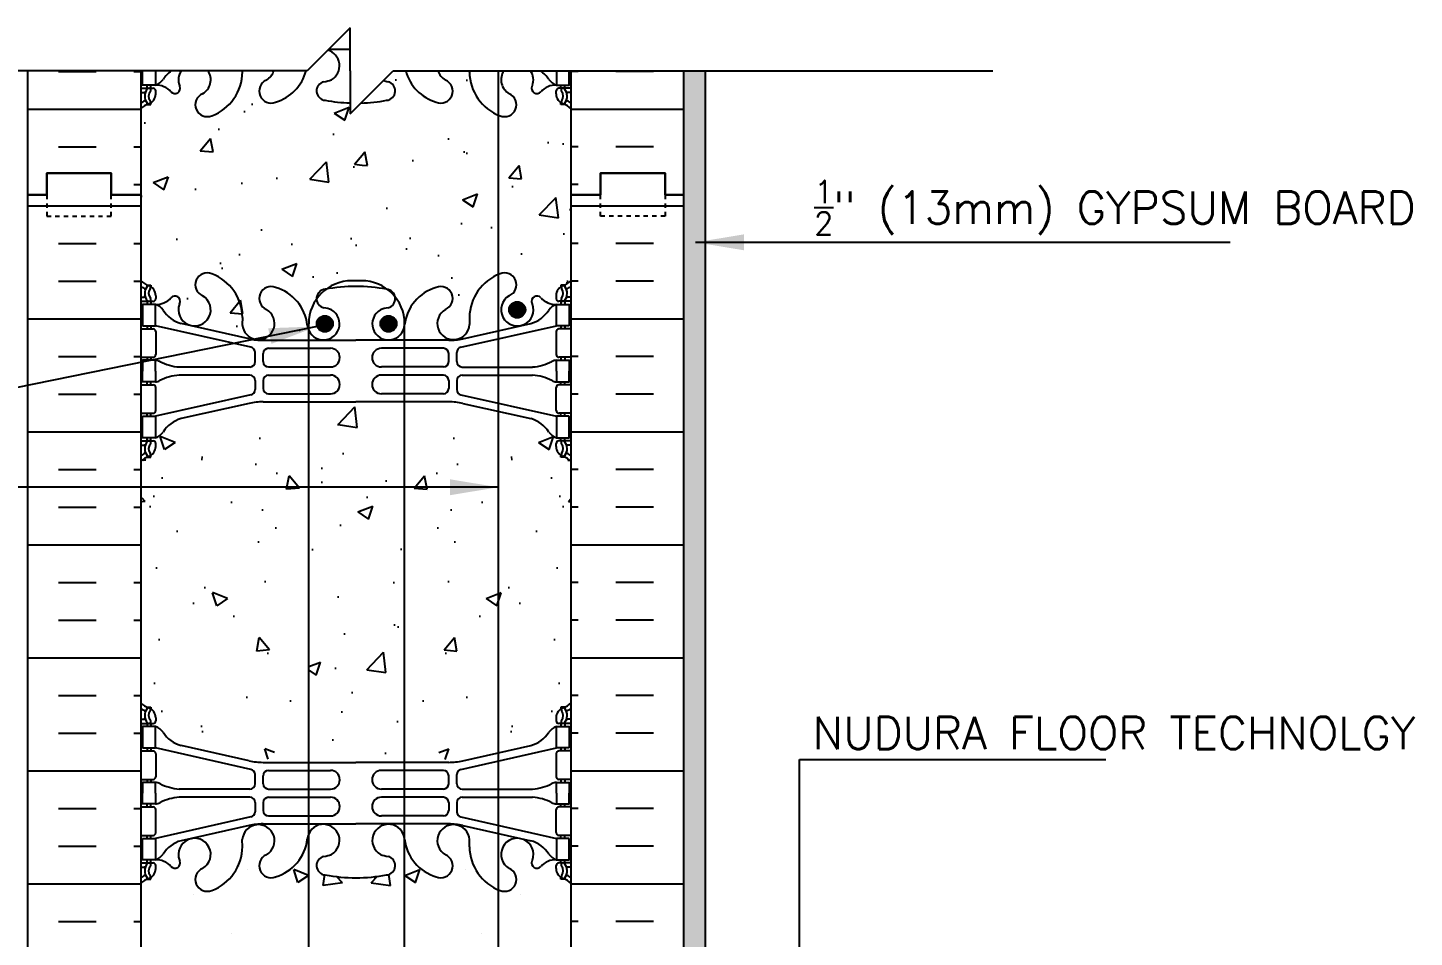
# Model space of a CAD drawing. Header units: inches. Extents: x 338.5 to 392.6, y 41.7 to 93.1.
# Drawn here: x 360.42 to 392.65, y 71.95 to 93.09 of the extents above; entities that cross this region are included whole.
import ezdxf

# ---------------------------------------------------------------- set-up
doc = ezdxf.new("R2010")
doc.units = ezdxf.units.IN
doc.header["$MEASUREMENT"] = 0
doc.linetypes.add('DASHED2', pattern=[0.375, 0.25, -0.125])
for name, color, linetype in [('HATCH', 12, 'Continuous'), ('line25', 2, 'Continuous'), ('LINE3', 3, 'Continuous'), ('LINE50', 5, 'Continuous'), ('LINE9', 9, 'Continuous'), ('TEXT', 4, 'Continuous'), ('Web_Edge', 9, 'Continuous')]:
    doc.layers.add(name, color=color, linetype=linetype)
doc.styles.add('DIM', font='romans.shx', dxfattribs={"width": 0.7})
doc.styles.add('ROMANS', font='romans.shx', dxfattribs={"height": 0.75})
doc.dimstyles.new('ext_12', dxfattribs={"dimscale": 12, "dimtxt": 0.09375, "dimasz": 0.09375, "dimexe": 0.09375, "dimexo": 0.0625, "dimgap": 0.0625, "dimtad": 1, "dimdec": 1, "dimzin": 3, "dimdsep": 46, "dimlunit": 4, "dimtxsty": 'DIM', "dimcen": 0.09, "dimdle": 0.09375, "dimclrt": 4, "dimadec": 0, "dimazin": 0, "dimtfac": 1, "dimtdec": 1, "dimtmove": 2, "dimatfit": 3, "dimfxl": 1, "dimfrac": 2, "dimtolj": 1, "dimtzin": 0, "dimarcsym": 0})
pattern_1 = [(50, (0, 0), (3.5863, -0.31376), [0.375, -4.125]), (355, (0, 0), (-0.693757, 3.76096), [0.3, -3.3]), (100.4514, (0.299, -0.026), (2.892547, 3.447198), [0.3187, -3.50571]), (46.1842, (0, 1), (5.336205, -0.827595), [0.5625, -6.1875]), (96.6356, (0.4447, 0.931), (4.67331, 4.87059), [0.47805, -5.258565]), (351.1842, (0, 1), (4.67331, 4.87059), [0.45, -4.95]), (21, (0.5, 0.75), (2.984535, -2.013094), [0.375, -4.125]), (326, (0.5, 0.75), (1.216577, 3.62575), [0.3, -3.3]), (71.4514, (0.7487, 0.5822), (4.201113, 1.612652), [0.3187, -3.50571]), (37.5, (0, 0), (0.0607993, 1.6644693), [0, -3.26, 0, -3.35, 0, -3.3125]), (7.5, (0, 0), (1.315348, 1.9720586), [0, -1.91, 0, -3.185, 0, -1.2625]), (327.5, (-1.115, 0), (2.669112, -0.1127744), [0, -1.25, 0, -3.9, 0, -5.175]), (317.5, (-1.615, 0), (2.915931, 0.500525), [0, -1.625, 0, -2.59, 0, -3.675])]

msp = doc.modelspace()

# ---------------------------------------------------------------- hatches: boundary and pattern name
at = {"layer": 'HATCH'}
h = msp.add_hatch(dxfattribs=at)
h.set_pattern_fill('AR-CONC', color=256, scale=0.5, style=0)
h.set_pattern_definition(pattern_1)
h.paths.add_polyline_path([(368.196, 91.34, -0.009714), (368.049, 91.337, -0.047544), (367.335, 91.402, -0.843243), (367.301, 91.834, 0.055617), (367.48, 91.88, 1.661382), (366.919, 92.233, -0.30095), (366.183, 91.36, -1), (365.97, 91.872, 1.661382), (365.408, 92.224), (365.409, 92.059, -0.311223), (364.7, 91.043, -1), (364.486, 91.554, 2.155404), (363.948, 91.749), (363.959, 91.728, -0.8344), (363.748, 91.602, -0.000004), (363.748, 91.602, 0.23174), (363.39, 91.753), (363.285, 91.753), (363.285, 91.683), (363.333, 91.683, -0.414214), (363.395, 91.62), (363.395, 91.553, -0.249069), (363.285, 91.346), (363.285, 91.304), (363.195, 91.304, 0.088416), (363.049, 91.207), (363.049, 89.207), (363.049, 87.207, 0.088416), (363.195, 87.11), (363.285, 87.11), (363.285, 87.068, -0.249069), (363.395, 86.861), (363.395, 86.793, -0.414214), (363.333, 86.731), (363.285, 86.731), (363.285, 86.661), (363.39, 86.661, -0.155529), (363.566, 86.527, 0.180914), (363.984, 86.215), (365.564, 85.862, 0.054974), (365.891, 85.826), (366.952, 85.826), (366.952, 86.053, -0.088679), (366.919, 86.181, 0.30095), (366.183, 87.053, 0.99917), (365.969, 86.542, 0.000415), (365.97, 86.542, -1.661382), (365.408, 86.189), (365.409, 86.354, 0.311223), (364.7, 87.37, 0.999644), (364.486, 86.859, -0.999644), (364.7, 87.37, -0.311223), (365.409, 86.354), (365.408, 86.189, 1.661382), (365.97, 86.542, -1), (366.183, 87.053, -0.30095), (366.919, 86.181, 0.088679), (366.952, 86.053), (366.952, 86.209, -0.155006), (367.135, 86.786, -0.396758), (367.335, 87.012, -0.001841), (367.363, 87.017, -0.158868), (367.952, 87.209), (368.181, 87.209, -0.003808), (368.196, 87.209)])
h = msp.add_hatch(dxfattribs=at)
h.set_pattern_fill('INSUL', color=256, scale=7, style=0)
h.set_pattern_definition([(0, (-2563.1123, -307.8027), (0, 2.625), []), (0, (-2563.1123, -306.9277), (0, 2.625), [0.875, -0.875]), (0, (-2563.1123, -306.0527), (0, 2.625), [0.875, -0.875])])
h.paths.add_polyline_path([(363.049, 92.088), (360.424, 92.088), (360.424, 89.207), (360.862, 89.207), (360.862, 89.707), (362.362, 89.707), (362.362, 89.207), (363.049, 89.207)])
h = msp.add_hatch(dxfattribs=at)
h.set_pattern_fill('AR-CONC', color=256, scale=0.5, style=0)
h.set_pattern_definition(pattern_1)
h.paths.add_polyline_path([(373.049, 91.207, 0.08841), (372.903, 91.304), (372.813, 91.304), (372.813, 91.346, -0.249069), (372.703, 91.553), (372.703, 91.62, -0.414214), (372.766, 91.683), (372.813, 91.683), (372.813, 91.753), (372.708, 91.753, -0.155529), (372.533, 91.887, 0.094053), (372.342, 92.088), (371.488, 92.088, 0.434124), (371.612, 91.554, -1), (371.399, 91.043, -0.311223), (370.69, 92.059), (370.69, 92.088), (369.957, 92.088, 0.190963), (370.129, 91.872, -1), (369.915, 91.36, -0.262469), (369.207, 92.088), (368.914, 92.088), (368.684, 91.858, 0.034692), (368.797, 91.834, -0.843243), (368.763, 91.402, -0.037813), (368.196, 91.34), (368.196, 87.209, -0.15807), (368.78, 87.009, -0.309086), (368.959, 86.837, -0.171542), (369.181, 86.209), (369.181, 86.194, -0.297534), (369.915, 87.053, -1), (370.129, 86.542, 1.661382), (370.69, 86.189), (370.69, 86.354, -0.311223), (371.399, 87.37, -1), (371.612, 86.859, 2.155404), (372.151, 86.665), (372.139, 86.686, -0.8344), (372.351, 86.812, -0.000004), (372.351, 86.812, 0.23174), (372.708, 86.661), (372.813, 86.661), (372.813, 86.731), (372.766, 86.731, -0.414214), (372.703, 86.793), (372.703, 86.861, -0.249069), (372.813, 87.068), (372.813, 87.11), (372.903, 87.11, 0.08841), (373.049, 87.207), (373.049, 89.207)])
h = msp.add_hatch(dxfattribs=at)
h.set_pattern_fill('INSUL', color=256, scale=7, style=0)
h.set_pattern_definition([(180, (3299.2109, -307.8027), (0, 2.625), []), (180, (3299.2109, -306.9277), (0, 2.625), [0.875, -0.875]), (180, (3299.2109, -306.0527), (0, 2.625), [0.875, -0.875])])
h.paths.add_polyline_path([(375.674, 92.088), (373.049, 92.088), (373.049, 89.207), (373.737, 89.207), (373.737, 89.707), (375.237, 89.707), (375.237, 89.207), (375.674, 89.207)])
h = msp.add_hatch(dxfattribs=at)
h.set_pattern_fill('AR-SAND', color=256, scale=0.25, angle=45, style=0)
h.set_pattern_definition([(82.5, (144.02663, -7.92733), (-0.3517533, 0.3294818), [0, -0.38, 0, -0.425, 0, -0.40625]), (52.5, (144.0266, -7.9273), (-0.1860344, 0.811745), [0, -0.205, 0, -0.3425, 0, -0.13125]), (12.5, (143.8092, -8.14476), (0.5495073, 0.5515081), [0, -0.125, 0, -0.45, 0, -0.5875]), (2.5, (143.8092, -8.14476), (0.3762605, 0.6865657), [0, -0.0625, 0, -0.295, 0, -0.3375])])
h.paths.add_polyline_path([(376.174, 92.088), (375.674, 92.088), (375.674, 89.207), (375.674, 71.207), (375.674, 56.707), (376.174, 56.707)])
h = msp.add_hatch(dxfattribs=at)
h.set_pattern_fill('INSUL', color=256, scale=7, style=0)
h.set_pattern_definition([(0, (-2563.1123, -325.8027), (0, 2.625), []), (0, (-2563.1123, -324.9277), (0, 2.625), [0.875, -0.875]), (0, (-2563.1123, -324.0527), (0, 2.625), [0.875, -0.875])])
h.paths.add_polyline_path([(360.424, 71.207), (360.862, 71.207), (360.862, 71.707), (362.362, 71.707), (362.362, 71.207), (363.049, 71.207), (363.049, 89.207), (362.362, 89.207), (362.362, 89.707), (360.862, 89.707), (360.862, 89.207), (360.424, 89.207)])
h = msp.add_hatch(dxfattribs=at)
h.set_pattern_fill('INSUL', color=256, scale=7, style=0)
h.set_pattern_definition([(180, (3299.2109, -325.8027), (0, 2.625), []), (180, (3299.2109, -324.9277), (0, 2.625), [0.875, -0.875]), (180, (3299.2109, -324.0527), (0, 2.625), [0.875, -0.875])])
h.paths.add_polyline_path([(375.674, 71.207), (375.237, 71.207), (375.237, 71.707), (373.737, 71.707), (373.737, 71.207), (373.049, 71.207), (373.049, 89.207), (373.737, 89.207), (373.737, 89.707), (375.237, 89.707), (375.237, 89.207), (375.674, 89.207)])
h = msp.add_hatch(dxfattribs=at)
h.set_pattern_fill('AR-CONC', color=256, scale=0.5, style=0)
h.set_pattern_definition([(130, (736.133, 0), (-3.5863, -0.31376), [0.375, -4.125]), (185, (736.133, 0), (0.693757, 3.76096), [0.3, -3.3]), (79.5486, (735.834, -0.026), (-2.892547, 3.447198), [0.3187, -3.50571]), (133.8158, (736.133, 1), (-5.336205, -0.827595), [0.5625, -6.1875]), (83.3644, (735.688, 0.931), (-4.67331, 4.87059), [0.47805, -5.258565]), (188.8158, (736.133, 1), (-4.67331, 4.87059), [0.45, -4.95]), (159, (735.633, 0.75), (-2.984535, -2.013094), [0.375, -4.125]), (214, (735.633, 0.75), (-1.216577, 3.62575), [0.3, -3.3]), (108.5486, (735.3842, 0.5822), (-4.201113, 1.612652), [0.3187, -3.50571]), (142.5, (736.1329, 0), (-0.0607993, 1.6644693), [0, -3.26, 0, -3.35, 0, -3.3125]), (172.5, (736.133, 0), (-1.315348, 1.9720586), [0, -1.91, 0, -3.185, 0, -1.2625]), (212.5, (737.2479, 0), (-2.669112, -0.1127744), [0, -1.25, 0, -3.9, 0, -5.175]), (222.5, (737.748, 0), (-2.915931, 0.500525), [0, -1.625, 0, -2.59, 0, -3.675])])
h.paths.add_polyline_path([(363.084, 83.015, -0.08841), (363.23, 83.112), (363.32, 83.112), (363.32, 83.154, 0.249069), (363.43, 83.361), (363.43, 83.428, 0.414214), (363.367, 83.491), (363.32, 83.491), (363.32, 83.561), (363.425, 83.561, 0.155529), (363.6, 83.695, -0.180914), (364.018, 84.006), (365.599, 84.359, -0.054974), (365.926, 84.395), (366.952, 84.395), (366.952, 84.028, -0.297534), (366.217, 83.168, -0.99917), (366.003, 83.679, -0.000415), (366.004, 83.679, 1.661382), (365.443, 84.032), (365.443, 83.867, -0.311223), (364.734, 82.851, -0.999644), (364.521, 83.362, 0.999644), (364.734, 82.851, 0.311223), (365.443, 83.867), (365.443, 84.032, -1.661382), (366.004, 83.679, 1), (366.217, 83.168, 0.297534), (366.952, 84.028), (366.952, 76.386, 0.297534), (366.217, 77.246, 1), (366.004, 76.734, -1.661382), (365.443, 76.382), (365.443, 76.547, 0.311223), (364.734, 77.563, 1), (364.521, 77.052, -2.155404), (363.982, 76.857), (363.994, 76.878, 0.8344), (363.782, 77.004, 0.000004), (363.782, 77.004, -0.23174), (363.425, 76.853), (363.32, 76.853), (363.32, 76.923), (363.367, 76.923, 0.414214), (363.43, 76.985), (363.43, 77.053, 0.249069), (363.32, 77.26), (363.32, 77.302), (363.23, 77.302, -0.08841), (363.084, 77.399)])
h = msp.add_hatch(dxfattribs=at)
h.set_pattern_fill('AR-CONC', color=256, scale=0.5)
h.set_pattern_definition([(50, (0, 0), (3.5863, -0.31376), [0.375, -4.125]), (355, (0, 0), (-0.693757, 3.76096), [0.3, -3.3]), (100.4514, (0.299, -0.026), (2.892544, 3.4472), [0.3187, -3.50571]), (46.1842, (0, 1), (5.336207, -0.827596), [0.5625, -6.1875]), (96.6356, (0.4447, 0.931), (4.67331, 4.87059), [0.47805, -5.25857]), (351.1842, (0, 1), (4.67331, 4.87059), [0.45, -4.95]), (21, (0.5, 0.75), (2.984535, -2.013094), [0.375, -4.125]), (326, (0.5, 0.75), (1.216577, 3.62575), [0.3, -3.3]), (71.4514, (0.7487, 0.5822), (4.201112, 1.612656), [0.3187, -3.50571]), (37.5, (0, 0), (0.0607993, 1.6644693), [0, -3.26, 0, -3.35, 0, -3.3125]), (7.5, (0, 0), (1.315348, 1.9720586), [0, -1.91, 0, -3.185, 0, -1.2625]), (327.5, (-1.115, 0), (2.669112, -0.1127744), [0, -1.25, 0, -3.9, 0, -5.175]), (317.5, (-1.615, 0), (2.915931, 0.500525), [0, -1.625, 0, -2.59, 0, -3.675])])
h.paths.add_polyline_path([(368.196, 66.395), (368.049, 66.395), (366.952, 66.395), (366.952, 58.019), (368.049, 58.019), (368.196, 58.019)])
h.paths.add_polyline_path([(369.181, 66.395), (368.196, 66.395), (368.196, 58.019), (369.181, 58.019)])
h.paths.add_polyline_path([(373.049, 65.015, 0.08841), (372.903, 65.112), (372.813, 65.112), (372.813, 65.154, -0.249069), (372.703, 65.361), (372.703, 65.428, -0.414214), (372.766, 65.491), (372.813, 65.491), (372.813, 65.561), (372.708, 65.561, -0.168672), (372.522, 65.71, 0.17445), (372.115, 66.006), (371.359, 66.175), (371.359, 58.239), (372.115, 58.408, 0.17445), (372.522, 58.703, -0.168672), (372.708, 58.853), (372.813, 58.853), (372.813, 58.923), (372.766, 58.923, -0.414214), (372.703, 58.985), (372.703, 59.053, -0.249069), (372.813, 59.26), (372.813, 59.302), (372.903, 59.302, 0.08841), (373.049, 59.399)])
h.paths.add_polyline_path([(369.181, 84.395), (368.049, 84.395), (366.952, 84.395), (366.952, 76.019), (368.049, 76.019), (369.181, 76.019)])
h = msp.add_hatch(dxfattribs=at)
h.set_pattern_fill('AR-CONC', color=256, scale=0.5, style=0)
h.set_pattern_definition(pattern_1)
h.paths.add_polyline_path([(368.196, 83.147, -0.009714), (368.049, 83.145, -0.047544), (367.335, 83.21, -0.843243), (367.301, 83.642, 0.055617), (367.48, 83.688, 1.370751), (366.952, 84.168), (366.952, 76.245, 1.370751), (367.48, 76.726, 0.055617), (367.301, 76.772, -0.843243), (367.335, 77.204, -0.047544), (368.049, 77.269, -0.009714), (368.196, 77.266)])
h = msp.add_hatch(dxfattribs=at)
h.set_pattern_fill('AR-CONC', color=256, scale=0.5, style=0)
h.set_pattern_definition(pattern_1)
h.paths.add_polyline_path([(369.181, 84.028, -0.003135), (369.179, 84.04, 1.661382), (368.618, 83.688, 0.055617), (368.797, 83.642, -0.843243), (368.763, 83.21, -0.037813), (368.196, 83.147), (368.196, 77.266, -0.037813), (368.763, 77.204, -0.843243), (368.797, 76.772, 0.055617), (368.618, 76.726, 1.661382), (369.179, 76.373, -0.003135), (369.181, 76.386)])
h = msp.add_hatch(dxfattribs=at)
h.set_pattern_fill('AR-CONC', color=256, scale=0.5, style=0)
h.set_pattern_definition(pattern_1)
h.paths.add_polyline_path([(373.049, 83.015, 0.08841), (372.903, 83.112), (372.813, 83.112), (372.813, 83.154, -0.249069), (372.703, 83.361), (372.703, 83.428, -0.414214), (372.766, 83.491), (372.813, 83.491), (372.813, 83.561), (372.708, 83.561, -0.155529), (372.533, 83.695, 0.180914), (372.115, 84.006), (370.534, 84.359, 0.054974), (370.207, 84.395), (369.181, 84.395), (369.181, 84.028, 0.297534), (369.915, 83.168, 0.99917), (370.129, 83.679, 0.000415), (370.129, 83.679, -1.661382), (370.69, 84.032), (370.69, 83.867, 0.311223), (371.399, 82.851, 0.999644), (371.612, 83.362, -0.999644), (371.399, 82.851, -0.311223), (370.69, 83.867), (370.69, 84.032, 1.661382), (370.129, 83.679, -1), (369.915, 83.168, -0.297534), (369.181, 84.028), (369.181, 76.386, -0.297534), (369.915, 77.246, -1), (370.129, 76.734, 1.661382), (370.69, 76.382), (370.69, 76.547, -0.311223), (371.399, 77.563, -1), (371.612, 77.052, 2.155404), (372.151, 76.857), (372.139, 76.878, -0.8344), (372.351, 77.004, -0.000004), (372.351, 77.004, 0.23174), (372.708, 76.853), (372.813, 76.853), (372.813, 76.923), (372.766, 76.923, -0.414214), (372.703, 76.985), (372.703, 77.053, -0.249069), (372.813, 77.26), (372.813, 77.302), (372.903, 77.302, 0.08841), (373.049, 77.399)])
h = msp.add_hatch(dxfattribs=at)
h.set_pattern_fill('AR-CONC', color=256, scale=0.5, angle=1, style=0)
h.set_pattern_definition([(129, (736.133, 0), (-3.59123, -0.251123), [0.375, -4.125]), (184, (736.133, 0), (0.75929, 3.74828), [0.3, -3.3]), (78.5486, (735.8337, -0.021), (-2.831944, 3.497155), [0.3187, -3.50571]), (132.8158, (736.1504, 1), (-5.349836, -0.73434), [0.5625, -6.1875]), (82.3644, (735.7046, 0.9387), (-4.5876, 4.95141), [0.47805, -5.258565]), (187.8158, (736.1504, 1), (-4.587594, 4.95141), [0.45, -4.95]), (158, (735.646, 0.7586), (-3.019214, -1.9607), [0.375, -4.125]), (213, (735.646, 0.7586), (-1.153113, 3.64643), [0.3, -3.3]), (107.5486, (735.3945, 0.5952), (-4.17233, 1.685726), [0.3187, -3.50571]), (141.5, (736.1329, 0), (-0.031741, 1.665277), [0, -3.26, 0, -3.35, 0, -3.3125]), (171.5, (736.133, 0), (-1.28073, 1.994714), [0, -1.91, 0, -3.185, 0, -1.2625]), (211.5, (737.2478, -0.0195), (-2.670674, -0.0661748), [0, -1.25, 0, -3.9, 0, -5.175]), (221.5, (737.7477, -0.0282), (-2.906751, 0.551339), [0, -1.625, 0, -2.59, 0, -3.675])])
h.paths.add_polyline_path([(366.952, 74.22, 0.003135), (366.954, 74.233, -1.661382), (367.515, 73.88, -0.055617), (367.336, 73.834, 0.843243), (367.37, 73.402, 0.037813), (367.937, 73.34), (367.937, 69.074, 0.037813), (367.37, 69.012, 0.843243), (367.336, 68.579, -0.055617), (367.515, 68.534, -1.661382), (366.954, 68.181, 0.003135), (366.952, 68.194)])
h = msp.add_hatch(dxfattribs=at)
h.set_pattern_fill('AR-CONC', color=256, scale=0.5, angle=1, style=0)
h.set_pattern_definition([(51, (0, 0), (3.59123, -0.251123), [0.375, -4.125]), (356, (0, 0), (-0.75929, 3.74828), [0.3, -3.3]), (101.4514, (0.2993, -0.021), (2.831944, 3.497155), [0.3187, -3.50571]), (47.1842, (-0.0175, 1), (5.349836, -0.73434), [0.5625, -6.1875]), (97.6356, (0.4284, 0.9387), (4.5876, 4.95141), [0.47805, -5.258565]), (352.1842, (-0.0175, 1), (4.587594, 4.95141), [0.45, -4.95]), (22, (0.4868, 0.7586), (3.019214, -1.9607), [0.375, -4.125]), (327, (0.487, 0.7586), (1.153113, 3.64643), [0.3, -3.3]), (72.4514, (0.7384, 0.5952), (4.17233, 1.685726), [0.3187, -3.50571]), (38.5, (0, 0), (0.031741, 1.665277), [0, -3.26, 0, -3.35, 0, -3.3125]), (8.5, (0, 0), (1.28073, 1.994714), [0, -1.91, 0, -3.185, 0, -1.2625]), (328.5, (-1.1148, -0.0195), (2.670674, -0.0661748), [0, -1.25, 0, -3.9, 0, -5.175]), (318.5, (-1.6148, -0.0282), (2.906751, 0.551339), [0, -1.625, 0, -2.59, 0, -3.675])])
h.paths.add_polyline_path([(369.181, 74.22, -0.003135), (369.179, 74.233, 1.661382), (368.618, 73.88, 0.055617), (368.797, 73.834, -0.843243), (368.763, 73.402, -0.037813), (368.196, 73.34), (368.196, 69.074, -0.037813), (368.763, 69.012, -0.843243), (368.797, 68.579, 0.055617), (368.618, 68.534, 1.661382), (369.179, 68.181, -0.003135), (369.181, 68.194)])
at = {"layer": 'LINE3'}
for points in [[(371.612, 86.534, 1), (371.987, 86.534, 1)], [(367.14, 86.209, 1), (367.515, 86.209, 1)], [(368.618, 86.209, 1), (368.993, 86.209, 1)]]:
    msp.add_hatch(color=256, dxfattribs=at).paths.add_polyline_path(points)

# ---------------------------------------------------------------- linework, layer by layer
at = {"layer": 'HATCH'}
for p, q in [((365.335, 73.592), (365.335, 73.592)), ((365.529, 73.53), (365.529, 73.53)), ((366.95, 73.389), (366.602, 73.529)), ((366.698, 73.225), (366.602, 73.529)), ((369.183, 73.389), (369.531, 73.529)), ((369.435, 73.225), (369.531, 73.529)), ((370.604, 73.53), (370.604, 73.53)), ((370.798, 73.592), (370.798, 73.592)), ((366.177, 73.323), (366.177, 73.323)), ((366.95, 73.389), (366.698, 73.225)), ((369.183, 73.389), (369.435, 73.225)), ((369.956, 73.323), (369.956, 73.323)), ((364.269, 72.939), (364.269, 72.939)), ((366.939, 73.005), (366.939, 73.005)), ((369.194, 73.005), (369.194, 73.005)), ((371.864, 72.939), (371.864, 72.939)), ((365.158, 72.043), (365.158, 72.043)), ((370.975, 72.043), (370.975, 72.043))]:
    msp.add_line(p, q, dxfattribs=at)
at = {"layer": 'line25'}
for p, q in [((363.049, 92.088), (363.049, 89.207)), ((373.049, 89.207), (373.049, 92.088)), ((363.049, 89.207), (363.049, 71.207)), ((373.049, 71.207), (373.049, 89.207))]:
    msp.add_line(p, q, dxfattribs=at)
at = {"layer": 'LINE3'}
for p, q in [((371.359, 92.088), (371.359, 52.707)), ((368.181, 87.209), (367.952, 87.209)), ((366.952, 54.716), (366.952, 86.209)), ((369.181, 54.716), (369.181, 86.209))]:
    msp.add_line(p, q, dxfattribs=at)
for centre in [(371.799, 86.534), (367.328, 86.209), (368.805, 86.209)]:
    msp.add_circle(centre, 0.188, dxfattribs=at)
for centre, start, end in [((367.952, 86.209), 90, 180), ((368.181, 86.209), 0, 90)]:
    msp.add_arc(centre, 1, start, end, dxfattribs=at)
at = {"layer": 'LINE50'}
for p, q in [((360.424, 89.207), (360.424, 92.088)), ((375.674, 89.207), (375.674, 92.088)), ((360.424, 71.207), (360.424, 89.207)), ((375.674, 71.207), (375.674, 89.207))]:
    msp.add_line(p, q, dxfattribs=at)
at = {"layer": 'LINE50', "color": 9}
msp.add_line((376.174, 56.707), (376.174, 92.088), dxfattribs=at)
at = {"layer": 'LINE50'}
for points in [[(363.049, 89.207), (362.362, 89.207), (362.362, 89.707), (360.862, 89.707), (360.862, 89.207), (360.424, 89.207)], [(360.424, 89.207), (360.862, 89.207), (360.862, 89.707), (362.362, 89.707), (362.362, 89.207), (363.049, 89.207)], [(373.049, 89.207), (373.737, 89.207), (373.737, 89.707), (375.237, 89.707), (375.237, 89.207), (375.674, 89.207)], [(375.674, 89.207), (375.237, 89.207), (375.237, 89.707), (373.737, 89.707), (373.737, 89.207), (373.049, 89.207)]]:
    msp.add_lwpolyline(points, dxfattribs=at)
at = {"layer": 'LINE9'}
for p, q in [((367.914, 93.088), (366.914, 92.088)), ((367.914, 92.088), (367.914, 93.088)), ((366.914, 92.088), (352.975, 92.088)), ((367.914, 91.088), (368.914, 92.088)), ((367.914, 92.088), (367.914, 91.088)), ((368.914, 92.088), (382.853, 92.088))]:
    msp.add_line(p, q, dxfattribs=at)
at = {"layer": 'LINE9', "linetype": 'DASHED2', "ltscale": 0.15}
for points in [[(360.862, 89.207), (360.862, 89.207), (360.862, 88.707), (362.362, 88.707), (362.362, 89.207), (362.362, 89.207)], [(360.862, 89.207), (360.862, 89.207), (360.862, 88.707), (362.362, 88.707), (362.362, 89.207), (362.362, 89.207)], [(375.237, 89.207), (375.237, 89.207), (375.237, 88.707), (373.737, 88.707), (373.737, 89.207), (373.737, 89.207)], [(375.237, 89.207), (375.237, 89.207), (375.237, 88.707), (373.737, 88.707), (373.737, 89.207), (373.737, 89.207)]]:
    msp.add_lwpolyline(points, dxfattribs=at)
at = {"layer": 'TEXT'}
msp.add_lwpolyline([(362.139, 90.194, 0, 0.36, 0), (361.059, 90.194, 0, 0, 0), (352.034, 90.194, 0, 0, 0)], format="xyseb", dxfattribs=at)
at = {"layer": 'Web_Edge'}
for p, q in [((367.413, 92.587), (367.914, 92.587)), ((365.409, 92.059), (365.409, 92.088)), ((370.69, 92.059), (370.69, 92.088)), ((363.049, 91.683), (363.333, 91.683)), ((363.049, 91.583), (363.127, 91.583)), ((363.195, 91.683), (363.195, 91.753)), ((363.285, 91.683), (363.285, 91.753)), ((363.395, 91.553), (363.395, 91.62)), ((363.948, 91.749), (363.959, 91.728)), ((372.151, 91.749), (372.139, 91.728)), ((372.703, 91.553), (372.703, 91.62)), ((373.049, 91.683), (372.766, 91.683)), ((372.813, 91.683), (372.813, 91.753)), ((372.903, 91.683), (372.903, 91.753)), ((373.049, 91.583), (372.971, 91.583)), ((363.195, 91.304), (363.285, 91.304)), ((363.285, 91.304), (363.285, 91.346)), ((372.813, 91.304), (372.813, 91.346)), ((372.903, 91.304), (372.813, 91.304)), ((363.195, 87.11), (363.285, 87.11)), ((363.285, 87.11), (363.285, 87.068)), ((372.903, 87.11), (372.813, 87.11)), ((372.813, 87.11), (372.813, 87.068)), ((363.049, 86.831), (363.127, 86.831)), ((363.049, 86.731), (363.333, 86.731)), ((363.195, 86.731), (363.195, 86.661)), ((363.285, 86.731), (363.285, 86.661)), ((363.395, 86.861), (363.395, 86.793)), ((372.703, 86.861), (372.703, 86.793)), ((373.049, 86.731), (372.766, 86.731)), ((372.813, 86.731), (372.813, 86.661)), ((372.903, 86.731), (372.903, 86.661)), ((373.049, 86.831), (372.971, 86.831)), ((363.948, 86.665), (363.959, 86.686)), ((372.151, 86.665), (372.139, 86.686)), ((363.049, 86.091), (363.333, 86.091)), ((363.195, 86.161), (363.195, 86.091)), ((363.285, 86.161), (363.285, 86.091)), ((365.608, 85.664), (363.39, 86.161)), ((365.564, 85.862), (363.984, 86.215)), ((365.409, 86.354), (365.408, 86.189)), ((370.491, 85.664), (372.708, 86.161)), ((370.534, 85.862), (372.115, 86.215)), ((370.69, 86.354), (370.69, 86.189)), ((373.049, 86.091), (372.766, 86.091)), ((372.813, 86.161), (372.813, 86.091)), ((372.903, 86.161), (372.903, 86.091)), ((363.395, 86.028), (363.395, 85.493)), ((365.891, 85.826), (368.049, 85.826)), ((370.207, 85.826), (368.049, 85.826)), ((372.703, 86.028), (372.703, 85.493)), ((363.049, 85.431), (363.333, 85.431)), ((363.195, 85.431), (363.195, 85.361)), ((363.285, 85.431), (363.285, 85.361)), ((365.706, 85.33), (365.706, 85.542)), ((365.893, 85.331), (365.893, 85.515)), ((366.018, 85.64), (367.458, 85.64)), ((370.081, 85.64), (368.641, 85.64)), ((370.206, 85.331), (370.206, 85.515)), ((370.393, 85.33), (370.393, 85.542)), ((373.049, 85.431), (372.766, 85.431)), ((372.813, 85.431), (372.813, 85.361)), ((372.903, 85.431), (372.903, 85.361)), ((365.581, 85.205), (363.943, 85.205)), ((366.018, 85.206), (367.458, 85.206)), ((370.081, 85.206), (368.641, 85.206)), ((370.518, 85.205), (372.156, 85.205)), ((363.049, 84.791), (363.333, 84.791)), ((363.195, 84.791), (363.195, 84.861)), ((363.285, 84.791), (363.285, 84.861)), ((365.581, 85.017), (363.943, 85.017)), ((365.706, 84.892), (365.706, 84.679)), ((365.893, 84.891), (365.893, 84.707)), ((366.018, 85.016), (367.458, 85.016)), ((370.081, 85.016), (368.641, 85.016)), ((370.206, 84.891), (370.206, 84.707)), ((370.393, 84.892), (370.393, 84.679)), ((370.518, 85.017), (372.156, 85.017)), ((373.049, 84.791), (372.766, 84.791)), ((372.813, 84.791), (372.813, 84.861)), ((372.903, 84.791), (372.903, 84.861)), ((365.608, 84.557), (363.39, 84.061)), ((363.395, 84.193), (363.395, 84.728)), ((366.018, 84.582), (367.458, 84.582)), ((370.081, 84.582), (368.641, 84.582)), ((370.491, 84.557), (372.708, 84.061)), ((372.703, 84.193), (372.703, 84.728)), ((363.049, 84.131), (363.333, 84.131)), ((363.195, 84.061), (363.195, 84.131)), ((363.285, 84.061), (363.285, 84.131)), ((365.564, 84.359), (363.984, 84.006)), ((365.891, 84.395), (368.049, 84.395)), ((370.207, 84.395), (368.049, 84.395)), ((370.534, 84.359), (372.115, 84.006)), ((373.049, 84.131), (372.766, 84.131)), ((372.813, 84.061), (372.813, 84.131)), ((372.903, 84.061), (372.903, 84.131)), ((363.049, 83.491), (363.333, 83.491)), ((363.195, 83.491), (363.195, 83.561)), ((363.285, 83.491), (363.285, 83.561)), ((373.049, 83.491), (372.766, 83.491)), ((372.813, 83.491), (372.813, 83.561)), ((372.903, 83.491), (372.903, 83.561)), ((363.049, 83.391), (363.127, 83.391)), ((363.285, 83.112), (363.285, 83.154)), ((363.395, 83.361), (363.395, 83.428)), ((372.703, 83.361), (372.703, 83.428)), ((372.813, 83.112), (372.813, 83.154)), ((373.049, 83.391), (372.971, 83.391)), ((363.195, 83.112), (363.285, 83.112)), ((372.903, 83.112), (372.813, 83.112)), ((363.195, 77.302), (363.285, 77.302)), ((363.285, 77.302), (363.285, 77.26)), ((363.395, 77.053), (363.395, 76.985)), ((372.703, 77.053), (372.703, 76.985)), ((372.903, 77.302), (372.813, 77.302)), ((372.813, 77.302), (372.813, 77.26)), ((363.049, 77.023), (363.127, 77.023)), ((363.049, 76.923), (363.333, 76.923)), ((363.195, 76.923), (363.195, 76.853)), ((363.285, 76.923), (363.285, 76.853)), ((373.049, 76.923), (372.766, 76.923)), ((372.813, 76.923), (372.813, 76.853)), ((372.903, 76.923), (372.903, 76.853)), ((373.049, 77.023), (372.971, 77.023)), ((365.564, 76.055), (363.984, 76.408)), ((370.534, 76.055), (372.115, 76.408)), ((363.049, 76.283), (363.333, 76.283)), ((363.195, 76.353), (363.195, 76.283)), ((363.285, 76.353), (363.285, 76.283)), ((365.608, 75.856), (363.39, 76.353)), ((363.395, 76.22), (363.395, 75.685)), ((370.491, 75.856), (372.708, 76.353)), ((372.703, 76.22), (372.703, 75.685)), ((373.049, 76.283), (372.766, 76.283)), ((372.813, 76.353), (372.813, 76.283)), ((372.903, 76.353), (372.903, 76.283)), ((365.891, 76.019), (368.049, 76.019)), ((366.018, 75.832), (367.458, 75.832)), ((370.207, 76.019), (368.049, 76.019)), ((370.081, 75.832), (368.641, 75.832)), ((363.049, 75.623), (363.333, 75.623)), ((363.195, 75.623), (363.195, 75.553)), ((363.285, 75.623), (363.285, 75.553)), ((365.706, 75.522), (365.706, 75.734)), ((365.893, 75.523), (365.893, 75.707)), ((370.206, 75.523), (370.206, 75.707)), ((370.393, 75.522), (370.393, 75.734)), ((373.049, 75.623), (372.766, 75.623)), ((372.813, 75.623), (372.813, 75.553)), ((372.903, 75.623), (372.903, 75.553)), ((365.581, 75.397), (363.943, 75.397)), ((365.581, 75.209), (363.943, 75.209)), ((366.018, 75.398), (367.458, 75.398)), ((366.018, 75.208), (367.458, 75.208)), ((370.081, 75.398), (368.641, 75.398)), ((370.081, 75.208), (368.641, 75.208)), ((370.518, 75.397), (372.156, 75.397)), ((370.518, 75.209), (372.156, 75.209)), ((363.049, 74.983), (363.333, 74.983)), ((363.195, 74.983), (363.195, 75.053)), ((363.285, 74.983), (363.285, 75.053)), ((363.395, 74.385), (363.395, 74.92)), ((365.706, 75.084), (365.706, 74.872)), ((365.893, 75.083), (365.893, 74.899)), ((366.018, 74.774), (367.458, 74.774)), ((370.081, 74.774), (368.641, 74.774)), ((370.206, 75.083), (370.206, 74.899)), ((370.393, 75.084), (370.393, 74.872)), ((372.703, 74.385), (372.703, 74.92)), ((373.049, 74.983), (372.766, 74.983)), ((372.813, 74.983), (372.813, 75.053)), ((372.903, 74.983), (372.903, 75.053)), ((365.608, 74.75), (363.39, 74.253)), ((365.564, 74.551), (363.984, 74.198)), ((365.891, 74.587), (368.049, 74.587)), ((370.207, 74.587), (368.049, 74.587)), ((370.491, 74.75), (372.708, 74.253)), ((370.534, 74.551), (372.115, 74.198)), ((363.049, 74.323), (363.333, 74.323)), ((363.195, 74.253), (363.195, 74.323)), ((363.285, 74.253), (363.285, 74.323)), ((365.409, 74.059), (365.408, 74.224)), ((370.69, 74.059), (370.69, 74.224)), ((373.049, 74.323), (372.766, 74.323)), ((372.813, 74.253), (372.813, 74.323)), ((372.903, 74.253), (372.903, 74.323)), ((363.049, 73.683), (363.333, 73.683)), ((363.049, 73.583), (363.127, 73.583)), ((363.195, 73.683), (363.195, 73.753)), ((363.285, 73.683), (363.285, 73.753)), ((363.395, 73.553), (363.395, 73.62)), ((363.948, 73.749), (363.959, 73.728)), ((372.151, 73.749), (372.139, 73.728)), ((372.703, 73.553), (372.703, 73.62)), ((373.049, 73.683), (372.766, 73.683)), ((372.813, 73.683), (372.813, 73.753)), ((372.903, 73.683), (372.903, 73.753)), ((373.049, 73.583), (372.971, 73.583)), ((363.195, 73.304), (363.285, 73.304)), ((363.285, 73.304), (363.285, 73.346)), ((372.813, 73.304), (372.813, 73.346)), ((372.903, 73.304), (372.813, 73.304))]:
    msp.add_line(p, q, dxfattribs=at)
for points in [[(363.39, 92.088), (363.39, 91.753), (363.09, 91.753), (363.09, 92.088)], [(372.708, 92.088), (372.708, 91.753), (373.008, 91.753), (373.008, 92.088)], [(363.39, 85.111), (363.39, 85.361), (363.09, 85.361), (363.09, 85.111)], [(363.39, 85.111), (363.39, 84.861), (363.09, 84.861), (363.09, 85.111)], [(372.708, 85.111), (372.708, 85.361), (373.008, 85.361), (373.008, 85.111)], [(372.708, 85.111), (372.708, 84.861), (373.008, 84.861), (373.008, 85.111)], [(363.39, 75.303), (363.39, 75.553), (363.09, 75.553), (363.09, 75.303)], [(372.708, 75.303), (372.708, 75.553), (373.008, 75.553), (373.008, 75.303)], [(363.39, 75.303), (363.39, 75.053), (363.09, 75.053), (363.09, 75.303)], [(372.708, 75.303), (372.708, 75.053), (373.008, 75.053), (373.008, 75.303)]]:
    msp.add_lwpolyline(points, dxfattribs=at)
for points in [[(363.09, 86.161), (363.39, 86.161), (363.39, 86.661), (363.09, 86.661)], [(373.008, 86.161), (372.708, 86.161), (372.708, 86.661), (373.008, 86.661)], [(363.09, 84.061), (363.39, 84.061), (363.39, 83.561), (363.09, 83.561)], [(373.008, 84.061), (372.708, 84.061), (372.708, 83.561), (373.008, 83.561)], [(363.09, 76.353), (363.39, 76.353), (363.39, 76.853), (363.09, 76.853)], [(373.008, 76.353), (372.708, 76.353), (372.708, 76.853), (373.008, 76.853)], [(363.09, 74.253), (363.39, 74.253), (363.39, 73.753), (363.09, 73.753)], [(373.008, 74.253), (372.708, 74.253), (372.708, 73.753), (373.008, 73.753)]]:
    msp.add_lwpolyline(points, close=True, dxfattribs=at)
for centre, radius, start, end in [((367.293, 92.205), 0.375, 299.9315, 74.6388), ((363.268, 92.096), 0.364, 289.6613, 325.0225), ((364.191, 91.484), 0.743, 125.716, 147.2081), ((364.299, 91.879), 0.375, 146.2012, 200.3757), ((364.299, 91.879), 0.375, 299.9315, 33.7988), ((364.317, 92.066), 1.092, 290.5175, 359.6668), ((366.076, 91.616), 0.277, 112.68, 292.68), ((365.782, 92.197), 0.375, 299.9315, 343.1764), ((365.892, 92.353), 1.034, 286.3365, 345.163), ((367.187, 92.661), 0.834, 277.8937, 290.6271), ((368.912, 92.661), 0.834, 254.1586, 262.1063), ((370.206, 92.353), 1.034, 194.837, 253.6635), ((370.022, 91.616), 0.277, 247.32, 67.32), ((370.316, 92.197), 0.375, 196.8236, 240.0685), ((371.781, 92.066), 1.092, 180.3332, 249.4825), ((371.799, 91.879), 0.375, 146.2012, 240.0685), ((371.799, 91.879), 0.375, 339.6243, 33.7988), ((371.908, 91.484), 0.743, 32.7919, 54.284), ((372.831, 92.096), 0.364, 214.9775, 250.3387), ((363.127, 91.563), 0.0196, 344.5099, 90.5968), ((363.389, 91.498), 0.25, 137.5391, 219.8855), ((363.238, 91.637), 0.045, 317.5391, 137.5391), ((363.389, 91.498), 0.16, 137.5391, 219.9999), ((363.145, 91.553), 0.25, 289.4712, 360), ((363.333, 91.62), 0.0625, 360, 90), ((363.415, 91.312), 0.441, 41.0127, 93.2024), ((363.842, 91.684), 0.125, 221.0127, 20.3757), ((364.593, 91.299), 0.277, 112.68, 292.68), ((367.355, 91.621), 0.22, 104.2604, 264.8165), ((368.743, 91.621), 0.22, 275.1835, 75.7396), ((371.505, 91.299), 0.277, 247.32, 67.32), ((372.256, 91.684), 0.125, 159.6243, 318.9873), ((372.684, 91.312), 0.441, 86.7976, 138.9873), ((372.766, 91.62), 0.0625, 90, 180), ((372.953, 91.553), 0.25, 180, 250.5288), ((372.861, 91.637), 0.045, 42.4609, 222.4609), ((372.71, 91.498), 0.16, 320.0001, 42.4609), ((372.71, 91.498), 0.25, 320.1145, 42.4609), ((372.971, 91.563), 0.0196, 89.4032, 195.4901), ((363.395, 90.846), 0.6, 114.9252, 125.2168), ((363.395, 90.846), 0.5, 109.4712, 133.7891), ((363.133, 91.409), 0.021, 296.0043, 16.536), ((363.231, 91.368), 0.045, 220.8121, 38.552), ((368.032, 95.115), 3.777, 259.3725, 268.2094), ((368.066, 95.115), 3.777, 271.4897, 280.6275), ((372.867, 91.368), 0.045, 141.448, 319.1879), ((372.703, 90.846), 0.5, 46.2122, 70.5288), ((372.965, 91.409), 0.021, 163.464, 243.9957), ((372.703, 90.846), 0.6, 54.7832, 65.0748), ((364.593, 87.115), 0.277, 67.32, 247.32), ((364.317, 86.348), 1.092, 0.3332, 69.4825), ((371.781, 86.348), 1.092, 110.5175, 179.6668), ((371.505, 87.115), 0.277, 292.68, 112.68), ((363.395, 87.568), 0.5, 226.2109, 250.5288), ((363.395, 87.568), 0.6, 234.7832, 245.0748), ((363.389, 86.915), 0.25, 140.1145, 222.4609), ((363.133, 87.005), 0.021, 343.464, 63.9957), ((363.231, 87.046), 0.045, 321.448, 139.1879), ((363.145, 86.861), 0.25, 0, 70.5288), ((363.389, 86.915), 0.16, 140.0001, 222.4609), ((366.076, 86.798), 0.277, 67.32, 247.32), ((365.892, 86.061), 1.034, 6.6669, 73.6635), ((368.032, 83.299), 3.777, 89.7394, 100.6275), ((368.066, 83.299), 3.777, 79.3725, 90.2606), ((370.206, 86.061), 1.034, 106.3365, 173.3331), ((370.022, 86.798), 0.277, 292.68, 112.68), ((372.953, 86.861), 0.25, 109.4712, 180), ((372.867, 87.046), 0.045, 40.8121, 218.552), ((372.71, 86.915), 0.16, 317.5391, 39.9999), ((372.703, 87.568), 0.5, 289.4712, 313.7878), ((372.71, 86.915), 0.25, 317.5391, 39.8855), ((372.965, 87.005), 0.021, 116.0043, 196.536), ((372.703, 87.568), 0.6, 294.9252, 305.2168), ((363.127, 86.85), 0.0196, 269.4032, 15.4901), ((363.238, 86.777), 0.045, 222.4609, 42.4609), ((363.333, 86.793), 0.0625, 270, 0), ((363.415, 87.101), 0.441, 266.7976, 318.9873), ((363.842, 86.73), 0.125, 339.6243, 138.9873), ((364.299, 86.534), 0.375, 159.6243, 60.0685), ((367.355, 86.792), 0.22, 95.1835, 255.7396), ((368.743, 86.792), 0.22, 284.2604, 84.8165), ((371.799, 86.534), 0.375, 119.9315, 20.3757), ((372.256, 86.73), 0.125, 41.0127, 200.3757), ((372.684, 87.101), 0.441, 221.0127, 273.2024), ((372.766, 86.793), 0.0625, 180, 270), ((372.861, 86.777), 0.045, 137.5391, 317.5391), ((372.971, 86.85), 0.0196, 164.5099, 270.5968), ((363.268, 86.318), 0.364, 34.9775, 70.3387), ((364.191, 86.929), 0.743, 212.7919, 253.8107), ((365.782, 86.217), 0.375, 184.2448, 60.0685), ((367.293, 86.209), 0.375, 184.2448, 60.0685), ((367.187, 85.753), 0.834, 69.3729, 82.1063), ((368.805, 86.209), 0.375, 119.9315, 355.7552), ((368.912, 85.753), 0.834, 97.8937, 110.6271), ((370.316, 86.217), 0.375, 119.9315, 355.7552), ((371.908, 86.929), 0.743, 286.1893, 327.2081), ((372.831, 86.318), 0.364, 109.6613, 145.0225), ((363.333, 86.028), 0.0625, 0, 90), ((372.766, 86.028), 0.0625, 90, 180), ((365.891, 87.326), 1.5, 257.4135, 270), ((370.207, 87.326), 1.5, 270, 282.5865), ((363.333, 85.493), 0.0625, 270, 0), ((365.581, 85.542), 0.125, 0, 77.3767), ((366.018, 85.515), 0.125, 90, 180), ((367.458, 85.423), 0.217, 270, 90), ((368.641, 85.423), 0.217, 90, 270), ((370.081, 85.515), 0.125, 0, 90), ((370.518, 85.542), 0.125, 102.6233, 180), ((372.766, 85.493), 0.0625, 180, 270), ((363.386, 85.142), 0.219, 60.4937, 88.92), ((364.032, 86.372), 1.17, 242.6365, 265.6505), ((365.581, 85.33), 0.125, 270, 0), ((366.018, 85.331), 0.125, 180, 270), ((370.081, 85.331), 0.125, 270, 360), ((370.518, 85.33), 0.125, 180, 270), ((372.067, 86.372), 1.17, 274.3495, 297.3635), ((372.712, 85.142), 0.219, 91.08, 119.5063), ((363.333, 84.728), 0.0625, 0, 90), ((363.386, 85.079), 0.219, 271.08, 299.5063), ((364.032, 83.85), 1.17, 94.3495, 117.3635), ((365.581, 84.892), 0.125, 0, 90), ((366.018, 84.891), 0.125, 90, 180), ((367.458, 84.799), 0.217, 270, 90), ((368.641, 84.799), 0.217, 90, 270), ((370.081, 84.891), 0.125, 0, 90), ((370.518, 84.892), 0.125, 90, 180), ((372.067, 83.85), 1.17, 62.6365, 85.6505), ((372.712, 85.079), 0.219, 240.4937, 268.92), ((372.766, 84.728), 0.0625, 90, 180), ((365.581, 84.679), 0.125, 282.6233, 0), ((366.018, 84.707), 0.125, 180, 270), ((370.081, 84.707), 0.125, 270, 0), ((370.518, 84.679), 0.125, 180, 257.3767), ((363.333, 84.193), 0.0625, 270, 0), ((365.891, 82.895), 1.5, 90, 102.5865), ((370.207, 82.895), 1.5, 77.4135, 90), ((372.766, 84.193), 0.0625, 180, 270), ((364.191, 83.292), 0.743, 106.1893, 147.2081), ((371.908, 83.292), 0.743, 32.7919, 73.8107), ((363.389, 83.306), 0.25, 137.5391, 219.8855), ((363.238, 83.445), 0.045, 317.5391, 137.5391), ((363.333, 83.428), 0.0625, 360, 90), ((363.268, 83.903), 0.364, 289.6613, 325.0225), ((372.831, 83.903), 0.364, 214.9775, 250.3387), ((372.766, 83.428), 0.0625, 90, 180), ((372.861, 83.445), 0.045, 42.4609, 222.4609), ((372.71, 83.306), 0.25, 320.1145, 42.4609), ((363.395, 82.654), 0.6, 114.9252, 125.2168), ((363.127, 83.371), 0.0196, 344.5099, 90.5968), ((363.133, 83.217), 0.021, 296.0043, 16.536), ((363.231, 83.175), 0.045, 220.8121, 38.552), ((363.389, 83.306), 0.16, 137.5391, 219.9999), ((363.145, 83.361), 0.25, 289.4712, 360), ((372.953, 83.361), 0.25, 180, 250.5288), ((372.867, 83.175), 0.045, 141.448, 319.1879), ((372.71, 83.306), 0.16, 320.0001, 42.4609), ((372.965, 83.217), 0.021, 163.464, 243.9957), ((372.971, 83.371), 0.0196, 89.4032, 195.4901), ((372.703, 82.654), 0.6, 54.7842, 65.0748), ((363.395, 82.654), 0.5, 109.4712, 133.7891), ((372.703, 82.654), 0.5, 46.2122, 70.5288), ((363.395, 77.76), 0.5, 226.2109, 250.5288), ((372.703, 77.76), 0.5, 289.4712, 313.7878), ((363.395, 77.76), 0.6, 234.7832, 245.0748), ((363.127, 77.043), 0.0196, 269.4032, 15.4901), ((363.389, 77.108), 0.25, 140.1145, 222.4609), ((363.133, 77.197), 0.021, 343.464, 63.9957), ((363.231, 77.238), 0.045, 321.448, 139.1879), ((363.145, 77.053), 0.25, 0, 70.5288), ((363.389, 77.108), 0.16, 140.0001, 222.4609), ((372.953, 77.053), 0.25, 109.4712, 180), ((372.867, 77.238), 0.045, 40.8121, 218.552), ((372.71, 77.108), 0.16, 317.5391, 39.9999), ((372.71, 77.108), 0.25, 317.5391, 39.8855), ((372.965, 77.197), 0.021, 116.0043, 196.536), ((372.971, 77.043), 0.0196, 164.5099, 270.5968), ((372.703, 77.76), 0.6, 294.9252, 305.2158), ((363.238, 76.969), 0.045, 222.4609, 42.4609), ((363.333, 76.985), 0.0625, 270, 0), ((363.268, 76.51), 0.364, 34.9775, 70.3387), ((364.191, 77.122), 0.743, 212.7919, 253.8107), ((371.908, 77.122), 0.743, 286.1893, 327.2081), ((372.831, 76.51), 0.364, 109.6613, 145.0225), ((372.766, 76.985), 0.0625, 180, 270), ((372.861, 76.969), 0.045, 137.5391, 317.5391), ((363.333, 76.22), 0.0625, 0, 90), ((372.766, 76.22), 0.0625, 90, 180), ((365.891, 77.519), 1.5, 257.4135, 270), ((365.581, 75.734), 0.125, 0, 77.3767), ((366.018, 75.707), 0.125, 90, 180), ((367.458, 75.615), 0.217, 270, 90), ((368.641, 75.615), 0.217, 90, 270), ((370.081, 75.707), 0.125, 0, 90), ((370.207, 77.519), 1.5, 270, 282.5865), ((370.518, 75.734), 0.125, 102.6233, 180), ((363.333, 75.685), 0.0625, 270, 0), ((363.386, 75.334), 0.219, 60.4937, 88.92), ((364.032, 76.564), 1.17, 242.6365, 265.6505), ((365.581, 75.522), 0.125, 270, 0), ((366.018, 75.523), 0.125, 180, 270), ((370.081, 75.523), 0.125, 270, 360), ((370.518, 75.522), 0.125, 180, 270), ((372.067, 76.564), 1.17, 274.3495, 297.3635), ((372.712, 75.334), 0.219, 91.08, 119.5063), ((372.766, 75.685), 0.0625, 180, 270), ((364.032, 74.042), 1.17, 94.3495, 117.3635), ((365.581, 75.084), 0.125, 0, 90), ((366.018, 75.083), 0.125, 90, 180), ((367.458, 74.991), 0.217, 270, 90), ((368.641, 74.991), 0.217, 90, 270), ((370.081, 75.083), 0.125, 0, 90), ((370.518, 75.084), 0.125, 90, 180), ((372.067, 74.042), 1.17, 62.6365, 85.6505), ((363.333, 74.92), 0.0625, 0, 90), ((363.386, 75.272), 0.219, 271.08, 299.5063), ((365.581, 74.872), 0.125, 282.6233, 0), ((366.018, 74.899), 0.125, 180, 270), ((370.081, 74.899), 0.125, 270, 0), ((370.518, 74.872), 0.125, 180, 257.3767), ((372.712, 75.272), 0.219, 240.4937, 268.92), ((372.766, 74.92), 0.0625, 90, 180), ((365.782, 74.197), 0.375, 299.9315, 175.7552), ((365.891, 73.087), 1.5, 90, 102.5865), ((367.293, 74.205), 0.375, 299.9315, 175.7552), ((368.805, 74.205), 0.375, 4.2448, 240.0685), ((370.316, 74.197), 0.375, 4.2448, 240.0685), ((370.207, 73.087), 1.5, 77.4135, 90), ((363.333, 74.385), 0.0625, 270, 0), ((364.191, 73.484), 0.743, 106.1893, 147.2081), ((364.299, 73.879), 0.375, 299.9315, 200.3757), ((365.892, 74.353), 1.034, 286.3365, 353.3331), ((370.206, 74.353), 1.034, 186.6669, 253.6635), ((371.799, 73.879), 0.375, 339.6243, 240.0685), ((371.908, 73.484), 0.743, 32.7919, 73.8107), ((372.766, 74.385), 0.0625, 180, 270), ((363.268, 74.096), 0.364, 289.6613, 325.0225), ((364.317, 74.066), 1.092, 290.5175, 359.6668), ((366.076, 73.616), 0.277, 112.68, 292.68), ((367.355, 73.621), 0.22, 104.2604, 264.8165), ((367.187, 74.661), 0.834, 277.8937, 290.6271), ((368.912, 74.661), 0.834, 249.3729, 262.1063), ((368.743, 73.621), 0.22, 275.1835, 75.7396), ((370.022, 73.616), 0.277, 247.32, 67.32), ((371.781, 74.066), 1.092, 180.3332, 249.4825), ((372.831, 74.096), 0.364, 214.9775, 250.3387), ((363.127, 73.563), 0.0196, 344.5099, 90.5968), ((363.389, 73.498), 0.25, 137.5391, 219.8855), ((363.238, 73.637), 0.045, 317.5391, 137.5391), ((363.389, 73.498), 0.16, 137.5391, 219.9999), ((363.145, 73.553), 0.25, 289.4712, 360), ((363.333, 73.62), 0.0625, 360, 90), ((363.415, 73.312), 0.441, 41.0127, 93.2024), ((363.842, 73.684), 0.125, 221.0127, 20.3757), ((364.593, 73.299), 0.277, 112.68, 292.68), ((371.505, 73.299), 0.277, 247.32, 67.32), ((372.256, 73.684), 0.125, 159.6243, 318.9873), ((372.684, 73.312), 0.441, 86.7976, 138.9873), ((372.766, 73.62), 0.0625, 90, 180), ((372.953, 73.553), 0.25, 180, 250.5288), ((372.861, 73.637), 0.045, 42.4609, 222.4609), ((372.71, 73.498), 0.16, 320.0001, 42.4609), ((372.71, 73.498), 0.25, 320.1145, 42.4609), ((372.971, 73.563), 0.0196, 89.4032, 195.4901), ((363.395, 72.846), 0.6, 114.9252, 125.2168), ((363.395, 72.846), 0.5, 109.4712, 133.7891), ((363.133, 73.409), 0.021, 296.0043, 16.536), ((363.231, 73.368), 0.045, 220.8121, 38.552), ((368.032, 77.115), 3.777, 259.3725, 270.2606), ((368.066, 77.115), 3.777, 269.7394, 280.6275), ((372.867, 73.368), 0.045, 141.448, 319.1879), ((372.703, 72.846), 0.5, 46.2122, 70.5288), ((372.965, 73.409), 0.021, 163.464, 243.9957), ((372.703, 72.846), 0.6, 54.7832, 65.0748)]:
    msp.add_arc(centre, radius, start, end, dxfattribs=at)
for points in [[(365.893, 85.336), (365.893, 85.51)], [(370.206, 85.336), (370.206, 85.51)], [(365.893, 84.886), (365.893, 84.712)], [(370.206, 84.886), (370.206, 84.712)], [(365.893, 75.528), (365.893, 75.702)], [(370.206, 75.528), (370.206, 75.702)], [(365.893, 75.078), (365.893, 74.904)], [(370.206, 75.078), (370.206, 74.904)]]:
    msp.add_open_spline(points, degree=1, dxfattribs=at)

# ---------------------------------------------------------------- texts
at = {"layer": 'TEXT', "char_height": 0.75, "width": 14.45078, "attachment_point": 6, "style": 'ROMANS'}
for s, insert in [('\\A1;{\\H0.7x;\\S1/2;}" (13mm) GYPSUM BOARD', (392.681, 88.909)), ('NUDURA FLOOR TECHNOLGY', (392.681, 76.704))]:
    msp.add_mtext(s, dxfattribs=dict(at, insert=insert))

# ---------------------------------------------------------------- leaders
at = {"layer": 'TEXT'}
for points in [[(375.944, 88.102), (388.367, 88.102)], [(367.15, 86.148), (348.77, 82.411), (346.145, 82.411)], [(371.359, 82.411), (349.258, 82.411), (346.145, 82.411)], [(378.358, 51.873), (378.358, 76.083), (385.478, 76.083)]]:
    msp.add_leader(points, dimstyle='ext_12', override={"dimgap": 0.0625, "dimtad": 0}, dxfattribs=at)

doc.saveas('drawing.dxf')
